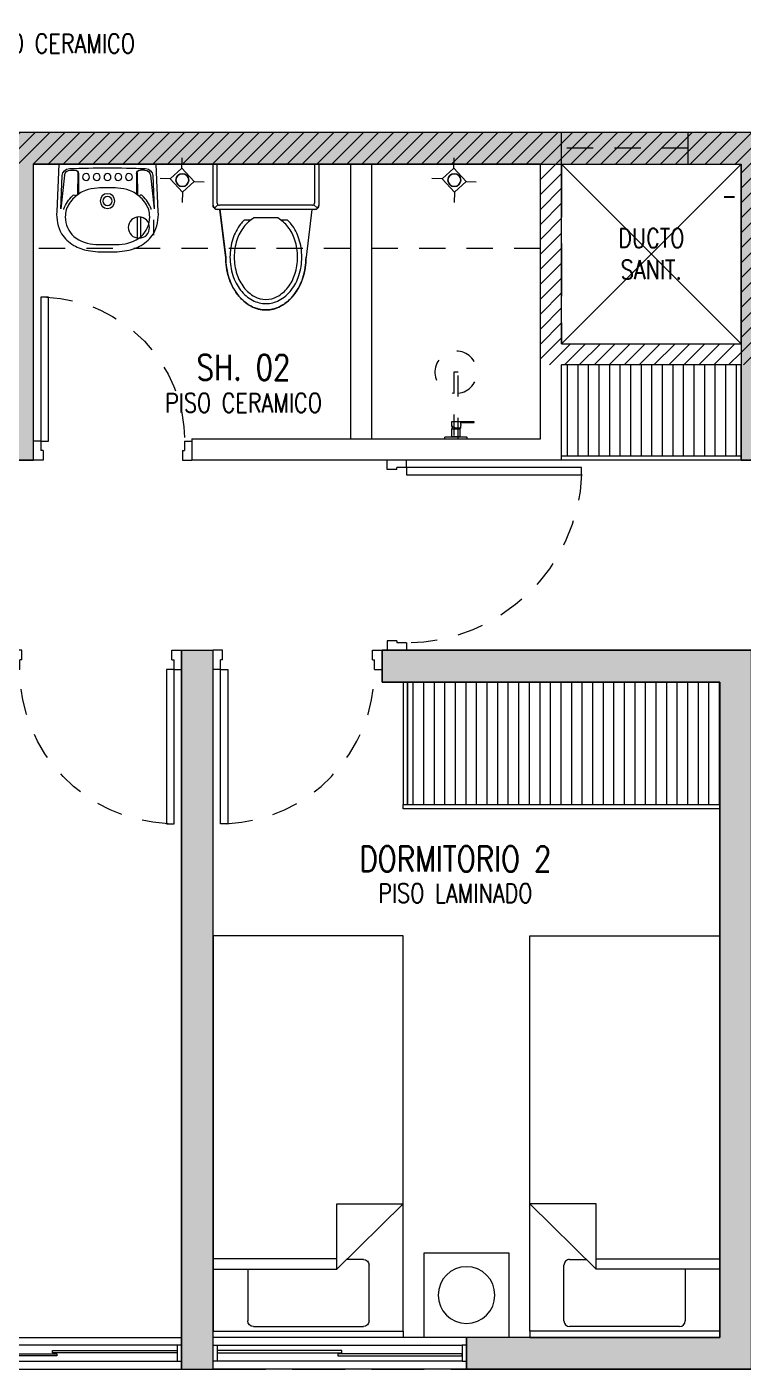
# Model space of a CAD drawing. Header units: millimetres. Extents: x 3738 to 3833, y 1327 to 1657.
# Drawn here: x 3785.24 to 3788.63, y 1407.21 to 1413.56 of the extents above; entities that cross this region are included whole.
import ezdxf
from ezdxf.enums import TextEntityAlignment as Align

# ---------------------------------------------------------------- set-up
doc = ezdxf.new("R2010")
doc.units = ezdxf.units.MM
for name, pattern in [('HIDDEN', [0.375, 0.25, -0.125]), ('HIDDEN2', [0.1875, 0.125, -0.0625]), ('X-REF_DP_Arquitectura$0$HIDDEN', [0.375, 0.25, -0.125])]:
    doc.linetypes.add(name, pattern=pattern)
doc.layers.get('0').update_dxf_attribs({"color": 251, "lineweight": 9})
for name, color, linetype, lineweight in [('A-07', 251, 'Continuous', 13), ('A-LINEAS', 251, 'Continuous', 13), ('A-MOBILIARIO', 251, 'Continuous', 13), ('A-MURO BAJO', 251, 'Continuous', 13), ('A-MUROS', 251, 'Continuous', 13), ('A-PROYECCIONES', 251, 'HIDDEN2', 13), ('A-SANITARIOS', 251, 'Continuous', 13), ('A-TEXTO-ACABADO PISO', 251, 'Continuous', 13), ('A-TEXTO-AMBIENTE', 251, 'Continuous', 13), ('A_20_Estructuras', 251, 'Continuous', 13), ('A_30_DispositivosSanit', 251, 'Continuous', 13), ('A_50_TextoAmbiente', 251, 'Continuous', 13), ('A_50_TextoIndicaciones', 251, 'Continuous', 13), ('A_50_Vigas', 251, 'X-REF_DP_Arquitectura$0$HIDDEN', 13), ('A_60_HatchEstructuras', 251, 'Continuous', 13), ('DLP_MOBILIARIO FIJO', 251, 'Continuous', 13), ('MURO CF 120', 251, 'Continuous', 13), ('MURO CF 60', 251, 'Continuous', 13)]:
    doc.layers.add(name, color=color, linetype=linetype, lineweight=lineweight)
doc.styles.add('ROMANS', font='romans.shx', dxfattribs={"width": 0.8})
pattern_1 = [(45, (-21.67, -43.67528), (-0.03535534, 0.03535534), [])]

# ---------------------------------------------------------------- blocks, each defined once
blk = doc.blocks.new('EF-P112')
at = {"layer": 'A_60_HatchEstructuras'}
h = blk.add_hatch(color=256, dxfattribs=at)
h.dxf.hatch_style = 1
h.paths.add_polyline_path([(-26.25, -4.925), (-25.825, -4.925), (-25.825, -4.775), (-28.1, -4.775), (-28.1, -4.925), (-26.45, -4.925), (-26.45, -6.175), (-28.85, -6.175), (-28.85, -4.775), (-29, -4.775), (-29, -6.175), (-31.9, -6.175), (-31.9, -4.775), (-32.1, -4.775), (-32.1, -6.175), (-35.65, -6.175), (-35.65, -6.325), (-26.25, -6.325)])
h.paths.add_polyline_path([(-25.65, -7.525), (-35.65, -7.525), (-35.65, -7.675), (-32.1, -7.675), (-32.1, -9.075), (-31.9, -9.075), (-31.9, -7.675), (-28.55, -7.675), (-28.55, -9.075), (-28.4, -9.075), (-28.4, -7.675), (-25.85, -7.675), (-25.85, -8.925), (-27.65, -8.925), (-27.65, -9.075), (-25.65, -9.075)])
h = blk.add_hatch(color=256, dxfattribs=at)
h.dxf.hatch_style = 1
h.paths.add_polyline_path([(-28.5, -9.975), (-30.25, -9.975), (-30.25, -10.125), (-28.65, -10.125), (-28.65, -13.225), (-29.85, -13.225), (-29.85, -13.375), (-28.5, -13.375)])
h.paths.add_polyline_path([(-31.05, -9.975), (-31.2, -9.975), (-31.2, -13.375), (-31.05, -13.375)])
h.paths.add_polyline_path([(-33.6, -10.125), (-32, -10.125), (-32, -9.975), (-33.75, -9.975), (-33.75, -13.375), (-32.4, -13.375), (-32.4, -13.225), (-33.6, -13.225)])
at = {"layer": 'A_20_Estructuras'}
for points in [[(-25.65, -7.525), (-35.65, -7.525), (-35.65, -7.675), (-32.1, -7.675), (-32.1, -9.075), (-31.9, -9.075), (-31.9, -7.675), (-28.55, -7.675), (-28.55, -9.075), (-28.4, -9.075), (-28.4, -7.675), (-25.85, -7.675), (-25.85, -8.925), (-27.65, -8.925), (-27.65, -9.075), (-25.65, -9.075)], [(-31.05, -9.975), (-31.2, -9.975), (-31.2, -13.375), (-31.05, -13.375)], [(-28.5, -9.975), (-30.25, -9.975), (-30.25, -10.125), (-28.65, -10.125), (-28.65, -13.225), (-29.85, -13.225), (-29.85, -13.375), (-28.5, -13.375)]]:
    blk.add_lwpolyline(points, close=True, dxfattribs=at)
for points in [[(-29.4, -7.675), (-29.4, -7.525)], [(-28.8, -7.675), (-28.8, -7.525)]]:
    blk.add_lwpolyline(points, dxfattribs=at)
at = {"layer": 'A_20_Estructuras', "linetype": 'HIDDEN', "ltscale": 0.5, "elevation": 0}
blk.add_lwpolyline([(-28.8, -7.6), (-29.4, -7.6)], dxfattribs=at)
at = {"layer": 'A_50_Vigas'}
for p, q in [((-32.4, -13.375), (-31.2, -13.375)), ((-31.05, -13.375), (-29.85, -13.375))]:
    blk.add_line(p, q, dxfattribs=at)
at = {"layer": 'A_50_Vigas', "elevation": 0}
blk.add_lwpolyline([(-29.4, -7.675), (-29.4, -8.525), (-28.55, -8.525)], dxfattribs=at)
blk = doc.blocks.new('ducha marsano')
at = {"linetype": 'HIDDEN2', "ltscale": 0.5, "extrusion": (-4.9425e-10, -7.91123e-10, -1)}
for p, q in [((-0.01, 0), (0.01, 0)), ((0.01, 0), (0.01, -0.3155)), ((-0.0205, -0.08), (-0.0205, -0.0601)), ((-0.0155, -0.058), (-0.0157, -0.058)), ((-0.01, -0.3155), (-0.01, 0)), ((0.0225, -0.0515), (-0.0001, -0.0515)), ((0.0225, -0.0515), (0.0225, -0.0627)), ((0.021, -0.0815), (-0.019, -0.0815)), ((0.025, -0.0815), (0.021, -0.0815)), ((0.0225, -0.0682), (0.0225, -0.077)), ((0.0225, -0.077), (0.025, -0.077)), ((0.025, -0.077), (0.0771, -0.077)), ((0.0771, -0.0815), (0.025, -0.0815)), ((0.0771, -0.077), (0.0816, -0.077)), ((0.0816, -0.0815), (0.0771, -0.0815)), ((0.0816, -0.077), (0.082, -0.077)), ((0.082, -0.0815), (0.0816, -0.0815)), ((0.082, -0.077), (0.084, -0.077)), ((0.084, -0.0815), (0.082, -0.0815)), ((0.0855, -0.0785), (0.0855, -0.08)), ((0.01, -0.3155), (-0.01, -0.3155))]:
    blk.add_line(p, q, dxfattribs=at)
for centre, radius, start, end in [((-0.0004, -0.0462), 0.02, 323.95812, 354.92979), ((0.0004, -0.0462), 0.02, 185.07021, 195.2705), ((0.019, -0.08), 0.0015, 270, 360), ((-0.084, -0.0785), 0.0015, 90, 180), ((-0.084, -0.08), 0.0015, 180, 270), ((0, -0.3155), 0.1, 95.73917, 84.26083)]:
    blk.add_arc(centre, radius, start, end, dxfattribs=at)
at = {"linetype": 'HIDDEN2', "ltscale": 0.5, "extrusion": (-4.94252e-10, -7.91124e-10, -1)}
blk.add_ellipse((0, -0.0515), major_axis=(-0.0225, -0.0095), ratio=0.001448, start_param=0.425436, end_param=1.567366, dxfattribs=at)
at = {"linetype": 'HIDDEN2', "ltscale": 0.5}
for points, degree in [([(-0.0305, 0), (0, 0), (0.0305, 0)], 2), ([(0.0305, 0), (0.0415, 0), (0.0525, 0)], 2), ([(0.0525, 0), (0.0525, -0.0038), (0.0525, -0.0075)], 2), ([(-0.0525, 0), (-0.0525, -0.0038), (-0.0525, -0.0075)], 2), ([(-0.0525, 0), (-0.0415, 0), (-0.0305, 0)], 2), ([(-0.0525, -0.0075), (-0.0525, -0.0075), (-0.0525, -0.0075)], 2), ([(0.0305, -0.008), (0, -0.008), (-0.0305, -0.008)], 2), ([(-0.0215, -0.008), (-0.0215, -0.0093), (-0.0215, -0.0105)], 2), ([(-0.021, -0.011), (-0.007, -0.011), (0.007, -0.011), (0.021, -0.011)], 3), ([(-0.02, -0.011), (-0.02, -0.0294), (-0.02, -0.0477)], 2), ([(-0.0197, -0.048), (0, -0.048), (0.0197, -0.048)], 2), ([(0.02, -0.011), (0.02, -0.0294), (0.02, -0.0477)], 2), ([(0.0215, -0.008), (0.0215, -0.0093), (0.0215, -0.0105)], 2)]:
    blk.add_open_spline(points, degree=degree, dxfattribs=at)
for points, weights in [([(-0.0525, -0.0075), (-0.0525, -0.0075), (-0.0525, -0.0075)], [1, 0.990847086912, 0.982266230892]), ([(-0.052, -0.008), (-0.0525, -0.008), (-0.0525, -0.0075)], [1, 0.707106781193, 1]), ([(-0.0215, -0.0105), (-0.0215, -0.011), (-0.021, -0.011)], [1, 0.70710678154, 1]), ([(-0.02, -0.0477), (-0.02, -0.048), (-0.0197, -0.048)], [1, 0.707106780138, 1]), ([(0.02, -0.0477), (0.02, -0.048), (0.0197, -0.048)], [1, 0.707106779703, 1]), ([(0.0211, -0.011), (0.0211, -0.011), (0.021, -0.011)], [1, 0.992411795776, 1]), ([(0.052, -0.008), (0.0521, -0.008), (0.0521, -0.008)], [1, 0.992411795771, 1])]:
    blk.add_rational_spline(points, weights, degree=2, dxfattribs=at)
for points, knots in [([(-0.0305, -0.008), (-0.0332, -0.008), (-0.0374, -0.008), (-0.0424, -0.008), (-0.0458, -0.008), (-0.0486, -0.008), (-0.0512, -0.008), (-0.052, -0.008), (-0.052, -0.008)], [0, 0, 0, 0, 8.104572, 12.495263, 16.885954, 21.276645, 25.667336, 33.771908, 33.771908, 33.771908, 33.771908]), ([(0.0225, -0.0682), (0.0225, -0.0682), (0.0225, -0.0682), (0.0225, -0.0679), (0.0224, -0.0677), (0.0224, -0.0672), (0.0224, -0.0669), (0.0223, -0.0662), (0.0223, -0.0658), (0.0223, -0.0652), (0.0223, -0.0648), (0.0224, -0.0641), (0.0224, -0.0638), (0.0224, -0.0633), (0.0225, -0.0631), (0.0225, -0.0628), (0.0225, -0.0627), (0.0225, -0.0627)], [0.4148436, 0.4148436, 0.4148436, 0.4148436, 0.5185541, 0.5185541, 0.6222645, 0.6222645, 0.7259759, 0.7259759, 0.8296873, 0.8296873, 0.9333987, 0.9333987, 1.03711, 1.03711, 1.1408205, 1.1408205, 1.2445309, 1.2445309, 1.2445309, 1.2445309]), ([(0.052, -0.008), (0.052, -0.008), (0.0512, -0.008), (0.0486, -0.008), (0.0458, -0.008), (0.0424, -0.008), (0.0374, -0.008), (0.0332, -0.008), (0.0305, -0.008)], [0, 0, 0, 0, 8.104572, 12.495263, 16.885954, 21.276645, 25.667336, 33.771908, 33.771908, 33.771908, 33.771908])]:
    blk.add_open_spline(points, degree=3, knots=knots, dxfattribs=at)
for points, weights, degree, knots in [([(0.0211, -0.011), (0.0211, -0.011), (0.0211, -0.011), (0.0211, -0.011), (0.0214, -0.0109), (0.0215, -0.0107), (0.0215, -0.0105)], [0.918641037743, 0.918640949346, 0.918640860949, 0.918640772552, 0.789223156395, 0.789223156395, 0.918640772552], 3, [0.1238988, 0.1238988, 0.1238988, 0.1238988, 0.1238993, 0.1238993, 0.1238993, 0.78603, 0.78603, 0.78603, 0.78603]), ([(0.0521, -0.008), (0.0521, -0.008), (0.0521, -0.008), (0.0525, -0.0079), (0.0525, -0.0075)], [0.918641037749, 0.918640905153, 0.918640772558, 0.724517853988, 0.918640772558], 2, [0.1238988, 0.1238988, 0.1238988, 0.1238993, 0.1238993, 0.7860311, 0.7860311, 0.7860311])]:
    blk.add_rational_spline(points, weights, degree=degree, knots=knots, dxfattribs=at)
blk = doc.blocks.new('1 PLAZA')
for p, q in [((-0.2592, -0.0513), (0.2619, -0.0513)), ((-0.2859, -0.3221), (-0.2859, -0.0781)), ((0.2887, -0.0781), (0.2887, -0.3415)), ((-0.45, -0.3221), (0.1356, -0.3221)), ((0.1356, -0.371), (-0.45, -0.371)), ((0.45, -0.6318), (0.1356, -0.3221)), ((0.1356, -0.3221), (0.1356, -0.6318)), ((0.2619, -0.3683), (0.1825, -0.3683)), ((0.1356, -0.6318), (0.45, -0.6318))]:
    blk.add_line(p, q)
at = {"extrusion": (4.49068e-08, -3.60286e-08, 1), "elevation": 0}
blk.add_lwpolyline([(-0.45, -0.0287), (0.45, -0.0287), (0.45, 0), (-0.45, 0)], close=True, dxfattribs=at)
blk.add_lwpolyline([(-0.45, -1.9), (-0.45, -0.0287), (0.45, -0.0287), (0.45, -1.9)], close=True)
for centre, start, end in [((-0.2592, -0.0781), 90, 180), ((0.2619, -0.0781), 0, 90), ((0.2619, -0.3415), 270, 0)]:
    blk.add_arc(centre, 0.0267, start, end)
blk = doc.blocks.new('VELADOR')
blk.add_lwpolyline([(0, 0.4), (0, 0), (0.4, 0), (0.4, 0.4)], close=True)
blk.add_circle((0.2, 0.2), 0.1344)
blk = doc.blocks.new('SIFON JET_PLANTA')
for p, q in [((-0.215, 0.2181, 0), (-0.44, 0.19, 0)), ((-0.215, -0.23, 0), (-0.215, 0.23, 0)), ((-0.2091, 0.2441, 0), (-0.1921, 0.2271, 0)), ((-0.195, 0.25, 0), (0, 0.25, 0)), ((-0.195, -0.22, 0), (-0.195, 0.22, 0)), ((-0.185, 0.23, 0), (0, 0.23, 0)), ((0, 0.25, 0), (0, -0.25, 0)), ((-0.265, 0.0718, 0), (-0.265, 0.1028, 0)), ((-0.255, -0.0562, 0), (-0.255, 0.0562, 0)), ((-0.265, -0.1028, 0), (-0.265, -0.0718, 0)), ((-0.215, -0.2181, 0), (-0.44, -0.19, 0)), ((-0.2091, -0.2441, 0), (-0.1921, -0.2271, 0)), ((0, -0.25, 0), (-0.195, -0.25, 0)), ((0, -0.23, 0), (-0.185, -0.23, 0))]:
    blk.add_line(p, q)
at = {"extrusion": (-2.64698e-23, 6.61744e-24, -1)}
for p, q in [((-0.44, 0.19, 0), (-0.4322, 0.191, 0)), ((-0.4322, 0.191, 0), (-0.215, 0.2181, 0)), ((-0.215, 0.2278, 0), (-0.2149, 0.2323, 0)), ((-0.215, 0.2234, 0), (-0.215, 0.2278, 0)), ((-0.215, 0.2181, 0), (-0.215, 0.2234, 0)), ((-0.2149, 0.2323, 0), (-0.2142, 0.2356, 0)), ((-0.2142, 0.2356, 0), (-0.2129, 0.239, 0)), ((-0.2129, 0.239, 0), (-0.211, 0.2419, 0)), ((-0.211, 0.2419, 0), (-0.2091, 0.2441, 0)), ((-0.2091, 0.2441, 0), (-0.2077, 0.2455, 0)), ((-0.2077, 0.2455, 0), (-0.2055, 0.247, 0)), ((-0.2055, 0.247, 0), (-0.2007, 0.2492, 0)), ((-0.2007, 0.2492, 0), (-0.195, 0.25, 0)), ((-0.195, 0.25, 0), (-0.195, 0.25, 0)), ((-0.195, 0.25, 0), (-0.1605, 0.25, 0)), ((-0.1605, 0.25, 0), (-0.0975, 0.25, 0)), ((-0.0975, 0.25, 0), (-0.0323, 0.25, 0)), ((-0.0323, 0.25, 0), (0, 0.25, 0)), ((0, 0.25, 0), (0, -0.25, 0)), ((-0.6299, 0.1235, 0), (-0.6251, 0.1276, 0)), ((-0.6251, 0.1276, 0), (-0.6206, 0.1314, 0)), ((-0.6206, 0.1314, 0), (-0.6168, 0.1344, 0)), ((-0.6168, 0.1344, 0), (-0.6106, 0.1389, 0)), ((-0.6106, 0.1389, 0), (-0.6061, 0.142, 0)), ((-0.6061, 0.142, 0), (-0.6, 0.1461, 0)), ((-0.6, 0.1461, 0), (-0.5963, 0.1484, 0)), ((-0.5963, 0.1484, 0), (-0.5908, 0.1517, 0)), ((-0.5908, 0.1517, 0), (-0.5862, 0.1543, 0)), ((-0.5862, 0.1543, 0), (-0.5794, 0.158, 0)), ((-0.5794, 0.158, 0), (-0.5693, 0.1629, 0)), ((-0.5693, 0.1629, 0), (-0.5517, 0.1703, 0)), ((-0.5517, 0.1703, 0), (-0.5465, 0.1722, 0)), ((-0.5465, 0.1722, 0), (-0.5385, 0.1749, 0)), ((-0.5385, 0.1749, 0), (-0.5346, 0.176, 0)), ((-0.5346, 0.176, 0), (-0.5265, 0.1784, 0)), ((-0.5265, 0.1784, 0), (-0.5216, 0.1797, 0)), ((-0.5216, 0.1797, 0), (-0.5148, 0.1813, 0)), ((-0.5148, 0.1813, 0), (-0.5079, 0.1829, 0)), ((-0.5079, 0.1829, 0), (-0.5016, 0.1842, 0)), ((-0.5016, 0.1842, 0), (-0.4865, 0.1867, 0)), ((-0.4865, 0.1867, 0), (-0.4763, 0.188, 0)), ((-0.4763, 0.188, 0), (-0.4726, 0.1884, 0)), ((-0.4726, 0.1884, 0), (-0.4636, 0.1892, 0)), ((-0.4636, 0.1892, 0), (-0.4549, 0.1897, 0)), ((-0.4549, 0.1897, 0), (-0.449, 0.1899, 0)), ((-0.449, 0.1899, 0), (-0.44, 0.19, 0)), ((-0.6779, 0.0582, 0), (-0.6745, 0.0655, 0)), ((-0.6745, 0.0655, 0), (-0.6722, 0.0699, 0)), ((-0.6745, 0.0655, 0), (-0.6745, 0.0655, 0)), ((-0.6722, 0.0699, 0), (-0.6705, 0.0728, 0)), ((-0.6705, 0.0728, 0), (-0.669, 0.0755, 0)), ((-0.669, 0.0755, 0), (-0.6672, 0.0785, 0)), ((-0.6672, 0.0785, 0), (-0.665, 0.082, 0)), ((-0.665, 0.082, 0), (-0.6634, 0.0845, 0)), ((-0.6634, 0.0845, 0), (-0.6611, 0.088, 0)), ((-0.6611, 0.088, 0), (-0.657, 0.0936, 0)), ((-0.657, 0.0936, 0), (-0.6534, 0.0984, 0)), ((-0.657, 0.0936, 0), (-0.657, 0.0936, 0)), ((-0.6534, 0.0984, 0), (-0.6503, 0.1023, 0)), ((-0.6534, 0.0984, 0), (-0.6534, 0.0984, 0)), ((-0.6503, 0.1023, 0), (-0.6453, 0.108, 0)), ((-0.6453, 0.108, 0), (-0.6386, 0.1152, 0)), ((-0.6386, 0.1152, 0), (-0.6326, 0.121, 0)), ((-0.6326, 0.121, 0), (-0.6299, 0.1235, 0)), ((-0.69, 0, 0), (-0.6899, 0.0044, 0)), ((-0.6899, 0.0044, 0), (-0.6897, 0.0096, 0)), ((-0.6897, 0.0096, 0), (-0.6893, 0.014, 0)), ((-0.6893, 0.014, 0), (-0.6887, 0.0194, 0)), ((-0.6887, 0.0194, 0), (-0.6881, 0.0236, 0)), ((-0.6881, 0.0236, 0), (-0.6872, 0.0284, 0)), ((-0.6881, 0.0236, 0), (-0.6881, 0.0236, 0)), ((-0.6872, 0.0284, 0), (-0.6867, 0.031, 0)), ((-0.6867, 0.031, 0), (-0.6855, 0.0361, 0)), ((-0.6855, 0.0361, 0), (-0.6838, 0.0421, 0)), ((-0.6855, 0.0361, 0), (-0.6855, 0.0361, 0)), ((-0.6838, 0.0421, 0), (-0.6819, 0.048, 0)), ((-0.6838, 0.0421, 0), (-0.6838, 0.0421, 0)), ((-0.6819, 0.048, 0), (-0.6804, 0.0521, 0)), ((-0.6804, 0.0521, 0), (-0.6793, 0.0547, 0)), ((-0.6793, 0.0547, 0), (-0.6779, 0.0582, 0)), ((-0.6899, -0.0065, 0), (-0.69, 0, 0)), ((-0.6896, -0.0111, 0), (-0.6899, -0.0065, 0)), ((-0.6891, -0.0164, 0), (-0.6896, -0.0111, 0)), ((-0.6881, -0.0232, 0), (-0.6891, -0.0164, 0)), ((-0.6876, -0.0264, 0), (-0.6881, -0.0232, 0)), ((-0.687, -0.0296, 0), (-0.6876, -0.0264, 0)), ((-0.6864, -0.0321, 0), (-0.687, -0.0296, 0)), ((-0.6855, -0.0361, 0), (-0.6864, -0.0321, 0)), ((-0.6838, -0.0419, 0), (-0.6855, -0.0361, 0)), ((-0.6827, -0.0457, 0), (-0.6838, -0.0419, 0)), ((-0.6814, -0.0492, 0), (-0.6827, -0.0457, 0)), ((-0.6803, -0.0522, 0), (-0.6814, -0.0492, 0)), ((-0.6792, -0.0551, 0), (-0.6803, -0.0522, 0)), ((-0.6779, -0.0581, 0), (-0.6792, -0.0551, 0)), ((-0.677, -0.0602, 0), (-0.6779, -0.0581, 0)), ((-0.6751, -0.0642, 0), (-0.677, -0.0602, 0)), ((-0.6722, -0.0699, 0), (-0.6751, -0.0642, 0)), ((-0.6706, -0.0727, 0), (-0.6722, -0.0699, 0)), ((-0.6679, -0.0774, 0), (-0.6706, -0.0727, 0)), ((-0.6646, -0.0826, 0), (-0.6679, -0.0774, 0)), ((-0.6623, -0.0862, 0), (-0.6646, -0.0826, 0)), ((-0.6599, -0.0897, 0), (-0.6623, -0.0862, 0)), ((-0.6554, -0.0958, 0), (-0.6599, -0.0897, 0)), ((-0.6494, -0.1032, 0), (-0.6554, -0.0958, 0)), ((-0.6458, -0.1074, 0), (-0.6494, -0.1032, 0)), ((-0.64, -0.1137, 0), (-0.6458, -0.1074, 0)), ((-0.6379, -0.1158, 0), (-0.64, -0.1137, 0)), ((-0.6347, -0.119, 0), (-0.6379, -0.1158, 0)), ((-0.6335, -0.1201, 0), (-0.6347, -0.119, 0)), ((-0.6347, -0.119, 0), (-0.6347, -0.119, 0)), ((-0.6318, -0.1217, 0), (-0.6335, -0.1201, 0)), ((-0.6305, -0.123, 0), (-0.6318, -0.1217, 0)), ((-0.6318, -0.1217, 0), (-0.6318, -0.1217, 0)), ((-0.6288, -0.1244, 0), (-0.6305, -0.123, 0)), ((-0.6276, -0.1255, 0), (-0.6288, -0.1244, 0)), ((-0.6262, -0.1268, 0), (-0.6276, -0.1255, 0)), ((-0.6245, -0.1281, 0), (-0.6262, -0.1268, 0)), ((-0.6235, -0.1291, 0), (-0.6245, -0.1281, 0)), ((-0.6245, -0.1281, 0), (-0.6245, -0.1281, 0)), ((-0.6223, -0.13, 0), (-0.6235, -0.1291, 0)), ((-0.6215, -0.1307, 0), (-0.6223, -0.13, 0)), ((-0.6204, -0.1315, 0), (-0.6215, -0.1307, 0)), ((-0.6193, -0.1324, 0), (-0.6204, -0.1315, 0)), ((-0.6179, -0.1335, 0), (-0.6193, -0.1324, 0)), ((-0.6168, -0.1344, 0), (-0.6179, -0.1335, 0)), ((-0.6153, -0.1355, 0), (-0.6168, -0.1344, 0)), ((-0.6142, -0.1363, 0), (-0.6153, -0.1355, 0)), ((-0.612, -0.1379, 0), (-0.6142, -0.1363, 0)), ((-0.6086, -0.1403, 0), (-0.612, -0.1379, 0)), ((-0.607, -0.1415, 0), (-0.6086, -0.1403, 0)), ((-0.6058, -0.1422, 0), (-0.607, -0.1415, 0)), ((-0.6039, -0.1435, 0), (-0.6058, -0.1422, 0)), ((-0.602, -0.1448, 0), (-0.6039, -0.1435, 0)), ((-0.6004, -0.1458, 0), (-0.602, -0.1448, 0)), ((-0.5987, -0.1469, 0), (-0.6004, -0.1458, 0)), ((-0.5964, -0.1483, 0), (-0.5987, -0.1469, 0)), ((-0.595, -0.1492, 0), (-0.5964, -0.1483, 0)), ((-0.5936, -0.15, 0), (-0.595, -0.1492, 0)), ((-0.5918, -0.1511, 0), (-0.5936, -0.15, 0)), ((-0.5896, -0.1524, 0), (-0.5918, -0.1511, 0)), ((-0.5871, -0.1538, 0), (-0.5896, -0.1524, 0)), ((-0.5833, -0.1559, 0), (-0.5871, -0.1538, 0)), ((-0.5781, -0.1587, 0), (-0.5833, -0.1559, 0)), ((-0.5759, -0.1598, 0), (-0.5781, -0.1587, 0)), ((-0.5738, -0.1608, 0), (-0.5759, -0.1598, 0)), ((-0.5702, -0.1625, 0), (-0.5738, -0.1608, 0)), ((-0.5675, -0.1637, 0), (-0.5702, -0.1625, 0)), ((-0.5659, -0.1645, 0), (-0.5675, -0.1637, 0)), ((-0.5644, -0.1652, 0), (-0.5659, -0.1645, 0)), ((-0.5614, -0.1664, 0), (-0.5644, -0.1652, 0)), ((-0.5598, -0.1671, 0), (-0.5614, -0.1664, 0)), ((-0.5568, -0.1683, 0), (-0.5598, -0.1671, 0)), ((-0.5543, -0.1693, 0), (-0.5568, -0.1683, 0)), ((-0.551, -0.1706, 0), (-0.5543, -0.1693, 0)), ((-0.5491, -0.1713, 0), (-0.551, -0.1706, 0)), ((-0.5465, -0.1722, 0), (-0.5491, -0.1713, 0)), ((-0.5449, -0.1728, 0), (-0.5465, -0.1722, 0)), ((-0.5428, -0.1735, 0), (-0.5449, -0.1728, 0)), ((-0.5412, -0.174, 0), (-0.5428, -0.1735, 0)), ((-0.5385, -0.1749, 0), (-0.5412, -0.174, 0)), ((-0.5352, -0.1759, 0), (-0.5385, -0.1749, 0)), ((-0.5385, -0.1749, 0), (-0.5385, -0.1749, 0)), ((-0.5321, -0.1768, 0), (-0.5352, -0.1759, 0)), ((-0.5296, -0.1775, 0), (-0.5321, -0.1768, 0)), ((-0.5267, -0.1783, 0), (-0.5296, -0.1775, 0)), ((-0.5238, -0.1791, 0), (-0.5267, -0.1783, 0)), ((-0.5267, -0.1783, 0), (-0.5267, -0.1783, 0)), ((-0.5217, -0.1796, 0), (-0.5238, -0.1791, 0)), ((-0.5177, -0.1807, 0), (-0.5217, -0.1796, 0)), ((-0.5151, -0.1813, 0), (-0.5177, -0.1807, 0)), ((-0.5118, -0.1821, 0), (-0.5151, -0.1813, 0)), ((-0.5094, -0.1826, 0), (-0.5118, -0.1821, 0)), ((-0.5066, -0.1832, 0), (-0.5094, -0.1826, 0)), ((-0.5022, -0.184, 0), (-0.5066, -0.1832, 0)), ((-0.4974, -0.1849, 0), (-0.5022, -0.184, 0)), ((-0.495, -0.1854, 0), (-0.4974, -0.1849, 0)), ((-0.4974, -0.1849, 0), (-0.4974, -0.1849, 0)), ((-0.4936, -0.1856, 0), (-0.495, -0.1854, 0)), ((-0.4916, -0.1859, 0), (-0.4936, -0.1856, 0)), ((-0.4884, -0.1864, 0), (-0.4916, -0.1859, 0)), ((-0.4862, -0.1867, 0), (-0.4884, -0.1864, 0)), ((-0.4824, -0.1872, 0), (-0.4862, -0.1867, 0)), ((-0.4812, -0.1874, 0), (-0.4824, -0.1872, 0)), ((-0.4785, -0.1877, 0), (-0.4812, -0.1874, 0)), ((-0.4761, -0.188, 0), (-0.4785, -0.1877, 0)), ((-0.4735, -0.1883, 0), (-0.4761, -0.188, 0)), ((-0.4695, -0.1887, 0), (-0.4735, -0.1883, 0)), ((-0.4651, -0.189, 0), (-0.4695, -0.1887, 0)), ((-0.4639, -0.1891, 0), (-0.4651, -0.189, 0)), ((-0.4651, -0.189, 0), (-0.4651, -0.189, 0)), ((-0.4619, -0.1893, 0), (-0.4639, -0.1891, 0)), ((-0.4592, -0.1894, 0), (-0.4619, -0.1893, 0)), ((-0.4568, -0.1896, 0), (-0.4592, -0.1894, 0)), ((-0.455, -0.1897, 0), (-0.4568, -0.1896, 0)), ((-0.4518, -0.1898, 0), (-0.455, -0.1897, 0)), ((-0.449, -0.1899, 0), (-0.4518, -0.1898, 0)), ((-0.4467, -0.1899, 0), (-0.449, -0.1899, 0)), ((-0.4428, -0.19, 0), (-0.4467, -0.1899, 0)), ((-0.44, -0.19, 0), (-0.4428, -0.19, 0)), ((-0.215, -0.2181, 0), (-0.44, -0.19, 0)), ((-0.215, -0.227, 0), (-0.215, -0.2181, 0)), ((-0.215, -0.23, 0), (-0.215, -0.227, 0)), ((-0.2147, -0.2335, 0), (-0.215, -0.23, 0)), ((-0.2138, -0.2369, 0), (-0.2147, -0.2335, 0)), ((-0.2126, -0.2395, 0), (-0.2138, -0.2369, 0)), ((-0.2138, -0.2369, 0), (-0.2138, -0.2369, 0)), ((-0.2108, -0.2423, 0), (-0.2126, -0.2395, 0)), ((-0.2126, -0.2395, 0), (-0.2126, -0.2395, 0)), ((-0.2091, -0.2441, 0), (-0.2108, -0.2423, 0)), ((-0.2108, -0.2423, 0), (-0.2108, -0.2423, 0)), ((-0.2108, -0.2423, 0), (-0.2108, -0.2423, 0)), ((-0.209, -0.244, 0), (-0.2091, -0.2441, 0)), ((-0.2067, -0.2462, 0), (-0.209, -0.244, 0)), ((-0.209, -0.244, 0), (-0.209, -0.244, 0)), ((-0.2029, -0.2484, 0), (-0.2067, -0.2462, 0)), ((-0.2067, -0.2462, 0), (-0.2067, -0.2462, 0)), ((-0.1995, -0.2495, 0), (-0.2029, -0.2484, 0)), ((-0.2029, -0.2484, 0), (-0.2029, -0.2484, 0)), ((-0.195, -0.25, 0), (-0.1995, -0.2495, 0)), ((0, -0.25, 0), (-0.195, -0.25, 0))]:
    blk.add_line(p, q, dxfattribs=at)
at = {"elevation": 0}
for points in [[(-0.265, 0.1028, 0.0362), (-0.2844, 0.1202, 0.08725), (-0.3535, 0.1565, 0.077598), (-0.44, 0.17, 0.077598), (-0.5265, 0.1565, 0.08725), (-0.5956, 0.1202, 0.105601), (-0.6443, 0.0627, 0.12364), (-0.66, 0, 0.12364), (-0.6443, -0.0627, 0.105601), (-0.5956, -0.1202, 0.08725), (-0.5265, -0.1565, 0.077598), (-0.44, -0.17, 0.077598)], [(-0.255, 0.0562, 0.100268), (-0.2967, 0.1044, 0.08725), (-0.3596, 0.1374, 0.077598), (-0.44, 0.15, 0.077598), (-0.5204, 0.1374, 0.08725), (-0.5833, 0.1044, 0.105601), (-0.6266, 0.0532, 0.12364), (-0.64, 0, 0.12364), (-0.6266, -0.0532, 0.105601), (-0.5833, -0.1044, 0.08725), (-0.5204, -0.1374, 0.077598), (-0.44, -0.15, 0.077598)], [(-0.44, -0.15, 0.077598), (-0.3596, -0.1374, 0.08725), (-0.2967, -0.1044, 0.100268), (-0.255, -0.0562, 0.12364)], [(-0.44, -0.17, 0.077598), (-0.3535, -0.1565, 0.08725), (-0.2844, -0.1202, 0.0362), (-0.265, -0.1028, 0.12364)]]:
    blk.add_lwpolyline(points, format="xyb", dxfattribs=at)
for centre, radius, start, end in [((-0.195, 0.23, 0), 0.02, 90, 180), ((-0.185, 0.22, 0), 0.01, 90, 180), ((-0.4939, -0.0273, 0), 0.203, 127.23483, 151.40883), ((-0.4613, -0.0702, 0), 0.257, 107.47412, 127.23483), ((-0.44, -0.1379, 0), 0.3279, 90, 107.47412), ((-0.544, 0, 0), 0.146, 151.40883, 180), ((-0.544, 0, 0), 0.146, 180, 208.59117), ((-0.4939, 0.0273, 0), 0.203, 208.59117, 232.76517), ((-0.4613, 0.0702, 0), 0.257, 232.76517, 252.52588), ((-0.44, 0.1379, 0), 0.3279, 252.52588, 270), ((-0.195, -0.23, 0), 0.02, 180, 270), ((-0.185, -0.22, 0), 0.01, 180, 270)]:
    blk.add_arc(centre, radius, start, end)
blk = doc.blocks.new('*U258')
for p, q in [((0.01, 0.855), (0.01, 0.9)), ((0.1, 0.865), (0.1, 0.9)), ((0.055, 0.855), (0.01, 0.855)), ((0.1, 0.865), (0.055, 0.865)), ((0.055, 0.855), (0.055, 0.865)), ((0.055, 0.045), (0.01, 0.045)), ((0.01, 0.045), (0.01, 0)), ((0.055, 0.045), (0.055, 0.035)), ((0.1, 0.035), (0.055, 0.035)), ((0.1, 0.035), (0.1, 0))]:
    blk.add_line(p, q)
blk.add_lwpolyline([(0.93, 0.07), (0.93, 0.035), (0.1, 0.035), (0.1, 0.07)], close=True)
at = {"color": 7, "linetype": 'HIDDEN2'}
blk.add_arc((0.0995, 0.0339), 0.8311, 2.23015, 89.96723, dxfattribs=at)
blk = doc.blocks.new('*U259')
for p, q in [((0.01, 0.755), (0.01, 0.8)), ((0.1, 0.765), (0.055, 0.765)), ((0.055, 0.755), (0.055, 0.765)), ((0.1, 0.765), (0.1, 0.8)), ((0.055, 0.755), (0.01, 0.755)), ((0.055, 0.045), (0.01, 0.045)), ((0.01, 0.045), (0.01, 0)), ((0.055, 0.045), (0.055, 0.035)), ((0.1, 0.035), (0.055, 0.035)), ((0.1, 0.035), (0.1, 0))]:
    blk.add_line(p, q)
blk.add_lwpolyline([(0.83, 0.07), (0.83, 0.035), (0.1, 0.035), (0.1, 0.07)], close=True)
at = {"color": 7, "linetype": 'HIDDEN2'}
blk.add_arc((0.0996, 0.034), 0.731, 2.23015, 89.96723, dxfattribs=at)
blk = doc.blocks.new('VP.120')
at = {"layer": 'A-MURO BAJO'}
for p, q in [((0, 0), (1.2, 0)), ((0, -0.15), (1.2, -0.15))]:
    blk.add_line(p, q, dxfattribs=at)
at = {"layer": 'DLP_MOBILIARIO FIJO', "color": 251}
for p, q in [((0.02, -0.0375), (1.18, -0.0375)), ((1.18, -0.1125), (0.02, -0.1125))]:
    blk.add_line(p, q, dxfattribs=at)
at = {"layer": 'DLP_MOBILIARIO FIJO', "color": 6}
for points in [[(0, -0.1125), (0.02, -0.1125), (0.02, -0.0375), (0, -0.0375)], [(1.2, -0.1125), (1.18, -0.1125), (1.18, -0.0375), (1.2, -0.0375)]]:
    blk.add_lwpolyline(points, close=True, dxfattribs=at)
at = {"layer": 'DLP_MOBILIARIO FIJO', "elevation": 0}
for points in [[(0.61, -0.0625), (0.02, -0.0625), (0.02, -0.0725), (0.61, -0.0725)], [(0.59, -0.0875), (1.18, -0.0875), (1.18, -0.0775), (0.59, -0.0775)]]:
    blk.add_lwpolyline(points, close=True, dxfattribs=at)
blk = doc.blocks.new('*U281')
for p, q in [((0.01, 0.705), (0.01, 0.75)), ((0.055, 0.705), (0.01, 0.705)), ((0.1, 0.715), (0.055, 0.715)), ((0.055, 0.705), (0.055, 0.715)), ((0.1, 0.715), (0.1, 0.75)), ((0.055, 0.045), (0.01, 0.045)), ((0.01, 0.045), (0.01, 0)), ((0.055, 0.045), (0.055, 0.035)), ((0.1, 0.035), (0.055, 0.035)), ((0.1, 0.035), (0.1, 0))]:
    blk.add_line(p, q)
blk.add_lwpolyline([(0.78, 0.07), (0.78, 0.035), (0.1, 0.035), (0.1, 0.07)], close=True)
at = {"color": 7, "linetype": 'HIDDEN2'}
blk.add_arc((0.0996, 0.0341), 0.6809, 2.23015, 89.96723, dxfattribs=at)
blk = doc.blocks.new('BOWL-ITALGRIF_VARADERO_01')
for p, q in [((-0.2032, -0.1971), (-0.2208, -0.038)), ((0.2032, -0.1971), (0.2208, -0.038)), ((-0.1404, -0.2077), (-0.1424, -0.1083)), ((-0.1375, -0.205), (-0.1375, -0.1117)), ((0.1375, -0.205), (0.1375, -0.1117)), ((0.1404, -0.2077), (0.1424, -0.1083)), ((-0.1753, -0.222), (-0.1544, -0.222)), ((0.1753, -0.222), (0.1544, -0.222))]:
    blk.add_line(p, q)
for points in [[(-0.0917, 0.1589, -0.02989), (-0.0456, 0.1646, -0.007822), (0.0456, 0.1646, -0.02989), (0.0918, 0.1589, -0.091737), (0.1601, 0.1343, -0.112496), (0.2175, 0.0792, -0.147885), (0.2402, -0.0257), (0.23, -0.25), (-0.23, -0.25), (-0.2402, -0.0257, -0.147885), (-0.2175, 0.0792, -0.112496), (-0.1601, 0.1343, -0.091737)], [(-0.0496, -0.1363, -0.062677), (-0.1048, -0.1249, -0.110639), (-0.1576, -0.091, -0.120976), (-0.195, -0.0344, -0.061198), (-0.2, 0, -0.21707), (-0.1593, 0.092, -0.174983), (-0.0545, 0.1298, -0.010618), (0, 0.131, -0.010618), (0.0545, 0.1298, -0.174983), (0.1593, 0.092, -0.21707), (0.2, 0, -0.061198), (0.195, -0.0344, -0.120976), (0.1576, -0.091, -0.110639), (0.1048, -0.1249, -0.062677), (0.0496, -0.1363, -0.017583), (0, -0.138, -0.017583)]]:
    blk.add_lwpolyline(points, format="xyb", close=True)
for points in [[(-0.2216, -0.0381), (-0.2145, -0.1954, 0.390823), (-0.1807, -0.2288, 0.017524), (0.1807, -0.2288, 0.390823), (0.2145, -0.1954), (0.2216, -0.0381)], [(-0.2072, -0.035, 0.005), (-0.2064, -0.038, 0.121292), (-0.166, -0.0996, 0.007977), (-0.1624, -0.1031)], [(0.2072, -0.035, -0.005), (0.2064, -0.038, -0.121292), (0.166, -0.0996, -0.007977), (0.1624, -0.1031)]]:
    blk.add_lwpolyline(points, format="xyb")
for centre, radius in [((0, -0.075), 0.035), ((0, -0.075), 0.0215), ((-0.1015, -0.1885), 0.0165), ((-0.051, -0.1885), 0.0165), ((0, -0.1885), 0.0165), ((0.051, -0.1885), 0.0165), ((0.1015, -0.1885), 0.0165)]:
    blk.add_circle(centre, radius)
for centre, radius, start, end in [((-0.1583, -0.0987), 0.006, 226.64309, 46.64309), ((-0.1404, -0.1083), 0.002, 54.36186, 181.13739), ((-0.1355, -0.1117), 0.002, 56.71088, 180), ((0.1048, -0.1249), 9.094947017729287e-16, 0, 217.6714), ((0.1355, -0.1117), 0.002, 0, 123.28912), ((0.1404, -0.1083), 0.002, 358.86261, 125.63814), ((0.1583, -0.0987), 0.006, 133.35691, 313.35691), ((-0.1753, -0.194), 0.028, 186.31112, 270), ((-0.1545, -0.205), 0.017, 270, 0), ((-0.1544, -0.208), 0.014, 270, 1.13739), ((0.1545, -0.205), 0.017, 180, 270), ((0.1544, -0.208), 0.014, 178.86261, 270), ((0.1753, -0.194), 0.028, 270, 353.68888)]:
    blk.add_arc(centre, radius, start, end)
blk = doc.blocks.new('DPTO 75')
at = {"layer": 'DLP_MOBILIARIO FIJO'}
h = blk.add_hatch(dxfattribs=at)
h.set_pattern_fill('_USER', color=8, scale=0.05, angle=270, pattern_type=0)
h.set_pattern_definition([(270, (-8.120016, 2.6), (0.05, -9e-18), [])])
h.paths.add_polyline_path([(-9.6, 2.6), (-8.12, 2.6), (-8.12, 3.18), (-9.6, 3.18)])
h = blk.add_hatch(dxfattribs=at)
h.set_pattern_fill('_USER', color=8, scale=0.05, angle=270, pattern_type=0)
h.set_pattern_definition([(270, (-8.90003, 1.15), (0.05, -9e-18), [])])
h.paths.add_polyline_path([(-9.7, 1.1), (-8.85, 1.1), (-8.85, 1.53), (-9.7, 1.53)])
at = {"layer": 'A-LINEAS'}
for p, q in [((-8.85, 0.15, 0), (-9.7, 1, 0)), ((-8.85, 1), (-9.7, 0.15, 0))]:
    blk.add_line(p, q, dxfattribs=at)
at = {"layer": 'A-MURO BAJO'}
for p, q in [((-7.95, 0.15, 0), (-7.95, 1.45, 0)), ((-7.85, 0.15, 0), (-7.85, 1.45, 0))]:
    blk.add_line(p, q, dxfattribs=at)
at = {"layer": 'A-MUROS'}
for p, q in [((-9.75, 5.85, 0), (-8.4, 5.85, 0)), ((-8.4, 5.85, 0), (-8.4, 5.7, 0)), ((-7.2, 5.85, 0), (-7.2, 2.45, 0)), ((-7.05, 5.85, 0), (-7.2, 5.85, 0)), ((-7.05, 5.85, 0), (-7.05, 2.45, 0)), ((-9.6, 5.7, 0), (-9.6, 2.6, 0)), ((-9.6, 5.7, 0), (-8.4, 5.7, 0)), ((-9.6, 2.6, 0), (-8, 2.6, 0)), ((-8, 2.6, 0), (-8, 2.45, 0)), ((-9.75, 2.45, 0), (-8, 2.45, 0)), ((-7.05, 2.45, 0), (-7.2, 2.45, 0)), ((-9.85, 1.55, 0), (-9.7, 1.55, 0)), ((-9.7, 1.55, 0), (-9.7, 1.1, 0)), ((-8.85, 1.55, 0), (-8.85, 1.1, 0)), ((-8.85, 1.55, 0), (-7.1, 1.55, 0)), ((-7.1, 1.45, 0), (-7.1, 1.55, 0)), ((-6.35, 1.55, 0), (-6.15, 1.55, 0)), ((-6.35, 1.55, 0), (-6.35, 0.15, 0)), ((-8.75, 1.45, 0), (-8.75, 0.15, 0)), ((-7.1, 1.45, 0), (-8.75, 1.45, 0)), ((-9.7, 1.1, 0), (-8.85, 1.1, 0)), ((-9.7, 1, 0), (-9.7, 0.15, 0)), ((-8.85, 1, 0), (-9.7, 1, 0)), ((-8.85, 1, 0), (-8.85, 0.15, 0)), ((-8.85, 0.15, 0), (-9.7, 0.15, 0)), ((-8.75, 0.15, 0), (-6.35, 0.15, 0)), ((-12.6, 0, 0), (-2.6, 0, 0))]:
    blk.add_line(p, q, dxfattribs=at)
at = {"layer": 'A-PROYECCIONES'}
blk.add_line((-8.75, 0.55, 0), (-6.35, 0.55, 0), dxfattribs=at)
at = {"layer": 'DLP_MOBILIARIO FIJO', "elevation": 0}
for points in [[(-8.1, 3.2), (-8.1, 3.18), (-9.6, 3.18), (-9.6, 3.2)], [(-8.12, 2.6), (-8.1, 2.6), (-8.1, 3.18), (-8.12, 3.18)]]:
    blk.add_lwpolyline(points, close=True, dxfattribs=at)
at = {"layer": 'DLP_MOBILIARIO FIJO', "color": 8, "elevation": 0}
blk.add_lwpolyline([(-9.6, 2.6), (-8.12, 2.6), (-8.12, 3.18), (-9.6, 3.18)], close=True, dxfattribs=at)
at = {"layer": 'DLP_MOBILIARIO FIJO'}
blk.add_lwpolyline([(-8.85, 1.55), (-8.85, 1.53), (-9.7, 1.53), (-9.7, 1.55)], close=True, dxfattribs=at)
blk.add_blockref('VP.120', (-8.4, 5.85, 0))
at = {"xscale": -1}
blk.add_blockref('VP.120', (-5.85, 5.85), dxfattribs=at)
at = {"layer": 'A-MOBILIARIO', "extrusion": (-4.49068e-08, 3.60286e-08, 1)}
blk.add_blockref('1 PLAZA', (-9.15, 5.7, 0), dxfattribs=at)
at = {"layer": 'A-MOBILIARIO', "extrusion": (-4.49068e-08, -3.60286e-08, -1), "zscale": -1.000000000000001}
for name, p in [('VELADOR', (8.2, 5.3, 0)), ('1 PLAZA', (7.65, 5.7, 0))]:
    blk.add_blockref(name, p, dxfattribs=at)
at = {"layer": 'A-MOBILIARIO', "rotation": 90}
blk.add_blockref('*U259', (-7.2, 2.44, 0), dxfattribs=at)
at = {"layer": 'A-MOBILIARIO', "xscale": -1.000000000000001}
for name, p, rotation in [('*U259', (-7.05, 2.44), 270), ('*U281', (-6.35, 1.56, 0), 90)]:
    blk.add_blockref(name, p, dxfattribs=dict(at, rotation=rotation))
at = {"layer": 'A-MOBILIARIO', "xscale": -1}
blk.add_blockref('*U258', (-8.015, 1.55), dxfattribs=at)
at = {"layer": 'A-SANITARIOS', "extrusion": (4.9425e-10, -7.91123e-10, -1), "rotation": 7.00357745158286e-07}
blk.add_blockref('ducha marsano', (8.35, 1.45, 0), dxfattribs=at)
at = {"layer": 'A-SANITARIOS', "extrusion": (-4.49068e-08, 3.60286e-08, 1), "rotation": 270.0000013312234}
blk.add_blockref('SIFON JET_PLANTA', (-7.45, 0.15, 0), dxfattribs=at)
at = {"layer": 'A-SANITARIOS', "xscale": -1}
blk.add_blockref('BOWL-ITALGRIF_VARADERO_01', (-6.7, 0.4, 0), dxfattribs=at)
blk = doc.blocks.new('TC_P10')
at = {"rotation": 180}
blk.add_blockref('DPTO 75', (10.45, 3.525, 0), dxfattribs=at)
blk = doc.blocks.new('TEXTO AMBIENTES P10')
at = {"layer": 'A-TEXTO-ACABADO PISO', "char_height": 0.09, "attachment_point": 2, "rotation": 0.00002, "style": 'ROMANS'}
for s, insert in [('PISO CERAMICO', (15.5586, -7.0597, 0)), ('PISO CERAMICO', (16.4441, -8.7594)), ('PISO LAMINADO', (17.4471, -11.0788))]:
    blk.add_mtext_dynamic_manual_height_columns(s, width=1.20225, gutter_width=12.5, heights=[0], dxfattribs=dict(at, insert=insert))
at = {"layer": 'A-TEXTO-AMBIENTE', "style": 'ROMANS', "width": 0.8}
for s, p in [('SH. 02', (16.4438, -8.6966, 0)), ('DORMITORIO 2', (17.4473, -11.0219, 0))]:
    blk.add_text(s, height=0.12, dxfattribs=at).set_placement(p, align=Align.CENTER)
blk = doc.blocks.new('TEXTO DUCTOS PT')
at = {"layer": 'A_50_TextoIndicaciones', "insert": (18.375, -8.1, 0), "char_height": 0.09, "width": 0.4157, "attachment_point": 5, "style": 'ROMANS'}
blk.add_mtext('\\pxsm1,t16;DUCTO SANIT.', dxfattribs=at)
blk = doc.blocks.new('R')
at = {"layer": 'A_30_DispositivosSanit', "linetype": 'Continuous'}
for p, q in [((-0.0083, -0.0497), (-0.0083, 0.0497)), ((0.0083, -0.0497), (0.0083, 0.0497)), ((0.0694, -0.0367), (0.0694, 0.0367))]:
    blk.add_line(p, q, dxfattribs=at)
blk.add_circle((0, 0), 0.0504, dxfattribs=at)
blk = doc.blocks.new('0-sumidero')
for p, q in [((-0.0421, 0.0382), (-0.0763, 0.0724)), ((0.0435, 0.0382), (0.0777, 0.0724)), ((0.0435, 0.0382), (-0.0421, 0.0382)), ((-0.0421, 0.0382), (-0.0421, -0.0369)), ((0.0435, -0.0369), (0.0435, 0.0382)), ((-0.0421, -0.0369), (-0.0763, -0.0711)), ((-0.0421, -0.0369), (0.0435, -0.0369)), ((0.0435, -0.0369), (0.0777, -0.0711))]:
    blk.add_line(p, q)
blk.add_circle((0, 0), 0.0303)
blk = doc.blocks.new('sum')
at = {"layer": 'A_30_DispositivosSanit', "rotation": 45.00000007321594}
blk.add_blockref('0-sumidero', (0, 0), dxfattribs=at)
blk = doc.blocks.new('trampa')
at = {"layer": 'A_30_DispositivosSanit'}
blk.add_circle((0.0015, 0.0015), 0.0303, dxfattribs=at)
blk = doc.blocks.new('is-des-tf_28.02.2025')
at = {"layer": 'A_30_DispositivosSanit', "lineweight": 25}
blk.add_lwpolyline([(-23.9311, -72.381), (-23.9803, -72.381)], dxfattribs=at)
at = {"layer": 'A_30_DispositivosSanit', "rotation": 87.71903495077208}
for p in [(-26.5455, -72.301, 0), (-25.2578, -72.301, 0)]:
    blk.add_blockref('sum', p, dxfattribs=at)
at = {"layer": 'A_30_DispositivosSanit', "xscale": -1.000000000000001, "rotation": 90}
for p in [(-26.5439, -72.2994, 0), (-25.2562, -72.2994, 0)]:
    blk.add_blockref('trampa', p, dxfattribs=at)
at = {"layer": 'A_30_DispositivosSanit', "linetype": 'Continuous', "xscale": -1, "rotation": 180}
blk.add_blockref('R', (-26.7514, -72.525, 0), dxfattribs=at)
blk = doc.blocks.new('TORRE F HATCH CORTAFUEGO')
at = {"layer": 'MURO CF 60'}
h = blk.add_hatch(dxfattribs=at)
h.set_pattern_fill('_USER', color=256, scale=0.05, angle=45, pattern_type=0)
h.set_pattern_definition(pattern_1)
h.paths.add_polyline_path([(-35.65, -68.675), (-28.55, -68.675), (-28.55, -68.825), (-35.65, -68.825)])
h = blk.add_hatch(dxfattribs=at)
h.set_pattern_fill('_USER', color=256, scale=0.05, angle=45, pattern_type=0)
h.set_pattern_definition(pattern_1)
h.paths.add_polyline_path([(-28.55, -68.675), (-25.85, -68.675), (-25.85, -68.825), (-28.55, -68.825)])
h = blk.add_hatch(dxfattribs=at)
h.set_pattern_fill('_USER', color=256, scale=0.05, angle=45, pattern_type=0)
h.set_pattern_definition(pattern_1)
h.paths.add_polyline_path([(-29.5, -68.825), (-29.4, -68.825), (-29.4, -69.775), (-29.5, -69.775)])
h = blk.add_hatch(dxfattribs=at)
h.set_pattern_fill('_USER', color=256, scale=0.05, angle=45, pattern_type=0)
h.set_pattern_definition(pattern_1)
h.paths.add_polyline_path([(-28.55, -69.775), (-28.4, -69.775), (-28.4, -68.825), (-28.55, -68.825)])
h = blk.add_hatch(dxfattribs=at)
h.set_pattern_fill('_USER', color=256, scale=0.05, angle=45, pattern_type=0)
h.set_pattern_definition(pattern_1)
h.paths.add_polyline_path([(-28.55, -69.775), (-29.4, -69.775), (-29.4, -69.675), (-28.55, -69.675)])

msp = doc.modelspace()

# ---------------------------------------------------------------- block references
msp.add_blockref('EF-P112', (3817.1721, 1420.5876))

# ---------------------------------------------------------------- next in the draw order: block references
msp.add_blockref('TC_P10', (3768.4721, 1409.5379))

# ---------------------------------------------------------------- next in the draw order: block references
at = {"layer": 'A-07'}
msp.add_blockref('is-des-tf_28.02.2025', (3812.5221, 1485.1379), dxfattribs=at)
at = {"layer": 'A_50_TextoAmbiente'}
msp.add_blockref('TEXTO AMBIENTES P10', (3769.8221, 1420.5879), dxfattribs=at)
at = {"layer": 'A_50_TextoIndicaciones'}
msp.add_blockref('TEXTO DUCTOS PT', (3769.8221, 1420.5879), dxfattribs=at)
at = {"layer": 'MURO CF 120', "color": 251}
msp.add_blockref('TORRE F HATCH CORTAFUEGO', (3817.1721, 1481.7379), dxfattribs=at)

doc.saveas('drawing.dxf')
